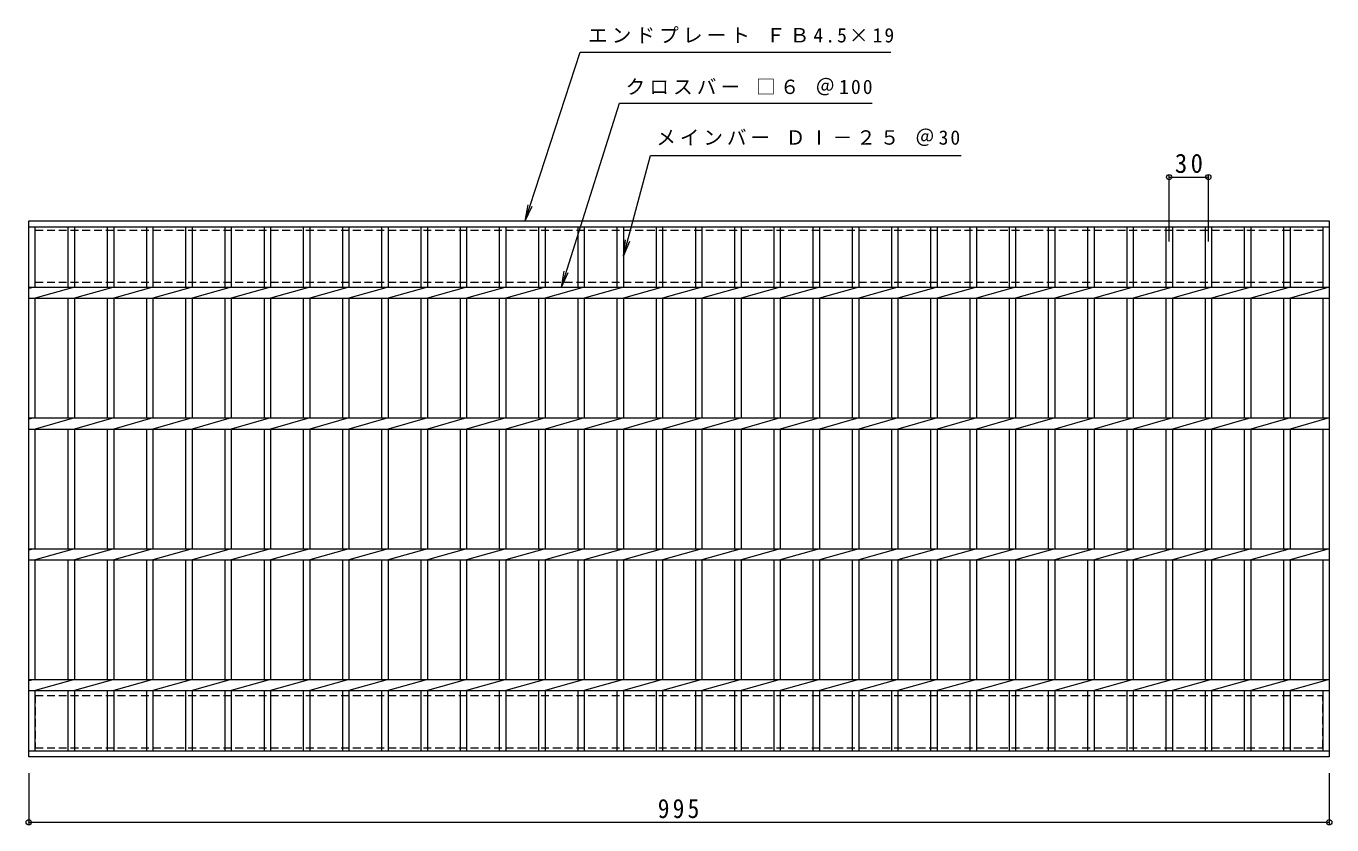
# Model space of a CAD drawing. Units: millimetres, scale not verified. Extents: x -750 to 809, y -686 to 593.
# Drawn here: x -750 to 249, y -18 to 593 of the extents above; entities that cross this region are included whole.
import ezdxf

# ---------------------------------------------------------------- set-up
doc = ezdxf.new("R2010")
doc.units = ezdxf.units.MM
doc.header["$LTSCALE"] = 5
doc.header["$PDMODE"] = 32
doc.header["$PDSIZE"] = 4
doc.linetypes.add('DASHED1', pattern=[1.8, 1.2, -0.6])
for name, color, linetype, lineweight in [('B-1', 2, 'Continuous', 9), ('B-2', 3, 'Continuous', 9), ('B-4', 7, 'Continuous', 9)]:
    doc.layers.add(name, color=color, linetype=linetype, lineweight=lineweight)
doc.styles.add('ＭＳ ゴシック', font='')
doc.styles.get('ＭＳ ゴシック').set_extended_font_data('MS Gothic')

msp = doc.modelspace()

# ---------------------------------------------------------------- linework, layer by layer
at = {"layer": 'B-1', "linetype": 'DASHED1'}
for p, q in [((-742.866, 397.374), (-742.866, 437.374)), ((-742.866, 397.374), (242.133, 397.374)), ((-742.866, 81.375), (-742.866, 41.375)), ((-742.866, 81.375), (242.133, 81.375))]:
    msp.add_line(p, q, dxfattribs=at)
for points in [[(-742.866, 437.374), (242.133, 437.374), (242.133, 397.374)], [(-742.866, 41.375), (242.133, 41.375), (242.133, 81.375)]]:
    msp.add_lwpolyline(points, dxfattribs=at)
at = {"layer": 'B-2'}
for p, q in [((-747.866, 444.374), (247.133, 444.374)), ((-747.866, 34.375), (-747.866, 444.374)), ((-747.866, 439.875), (247.133, 439.875)), ((-742.866, 393.614), (-742.866, 439.875)), ((-717.866, 439.875), (-717.866, 393.614)), ((-712.866, 439.875), (-712.866, 393.614)), ((-687.866, 439.875), (-687.866, 393.614)), ((-682.866, 439.875), (-682.866, 393.614)), ((-657.867, 439.875), (-657.867, 393.614)), ((-652.866, 439.875), (-652.866, 393.614)), ((-627.866, 439.875), (-627.866, 393.614)), ((-622.867, 439.875), (-622.867, 393.614)), ((-597.866, 439.875), (-597.866, 393.614)), ((-592.866, 439.875), (-592.866, 393.614)), ((-567.865, 439.875), (-567.865, 393.614)), ((-562.866, 439.875), (-562.866, 393.614)), ((-537.866, 439.875), (-537.866, 393.614)), ((-532.867, 439.875), (-532.867, 393.614)), ((-507.866, 439.875), (-507.866, 393.614)), ((-502.867, 439.875), (-502.867, 393.614)), ((-477.866, 439.875), (-477.866, 393.614)), ((-472.866, 439.875), (-472.866, 393.614)), ((-447.866, 439.875), (-447.866, 393.614)), ((-442.866, 439.875), (-442.866, 393.614)), ((-417.866, 439.875), (-417.866, 393.614)), ((-412.866, 439.875), (-412.866, 393.614)), ((-387.866, 439.875), (-387.866, 393.614)), ((-382.867, 439.875), (-382.867, 393.614)), ((-357.866, 439.875), (-357.866, 393.614)), ((-352.866, 439.875), (-352.866, 393.614)), ((-327.866, 439.875), (-327.866, 393.614)), ((-322.866, 439.875), (-322.866, 393.614)), ((-297.866, 439.875), (-297.866, 393.614)), ((-292.866, 439.875), (-292.866, 393.614)), ((-267.865, 439.875), (-267.865, 393.614)), ((-262.866, 439.875), (-262.866, 393.614)), ((-237.865, 439.875), (-237.865, 393.614)), ((-232.865, 439.875), (-232.865, 393.614)), ((-207.865, 439.875), (-207.865, 393.614)), ((-202.865, 439.875), (-202.865, 393.614)), ((-177.865, 439.875), (-177.865, 393.614)), ((-172.865, 439.875), (-172.865, 393.614)), ((-147.865, 439.875), (-147.865, 393.614)), ((-142.865, 439.875), (-142.865, 393.614)), ((-117.864, 439.875), (-117.864, 393.614)), ((-112.865, 439.875), (-112.865, 393.614)), ((-87.864, 439.875), (-87.864, 393.614)), ((-82.864, 439.875), (-82.864, 393.614)), ((-57.864, 439.875), (-57.864, 393.614)), ((-52.864, 439.875), (-52.864, 393.614)), ((-27.864, 439.875), (-27.864, 393.614)), ((-22.864, 439.875), (-22.864, 393.614)), ((2.137, 439.875), (2.137, 393.614)), ((7.136, 439.875), (7.136, 393.614)), ((32.137, 439.875), (32.137, 393.614)), ((37.137, 439.875), (37.137, 393.614)), ((62.137, 439.875), (62.137, 393.614)), ((67.137, 439.875), (67.137, 393.614)), ((92.137, 439.875), (92.137, 393.614)), ((97.137, 439.875), (97.137, 393.614)), ((122.137, 439.875), (122.137, 393.614)), ((127.137, 439.875), (127.137, 393.614)), ((152.138, 439.875), (152.138, 393.614)), ((157.137, 439.875), (157.137, 393.614)), ((182.138, 439.875), (182.138, 393.614)), ((187.138, 439.875), (187.138, 393.614)), ((212.134, 439.875), (212.134, 393.614)), ((217.133, 439.875), (217.133, 393.614)), ((242.134, 439.875), (242.134, 393.614)), ((247.133, 444.374), (247.133, 34.375)), ((-747.866, 393.614), (247.133, 393.614)), ((-742.866, 393.614), (-747.866, 392.614)), ((-712.866, 393.614), (-742.866, 385.135)), ((-682.866, 393.614), (-712.866, 385.135)), ((-652.866, 393.614), (-682.866, 385.135)), ((-622.867, 393.614), (-652.866, 385.135)), ((-592.866, 393.614), (-622.867, 385.135)), ((-562.866, 393.614), (-592.866, 385.135)), ((-532.866, 393.614), (-562.866, 385.135)), ((-502.866, 393.614), (-532.867, 385.135)), ((-472.866, 393.614), (-502.867, 385.135)), ((-442.866, 393.614), (-472.866, 385.135)), ((-412.866, 393.614), (-442.866, 385.135)), ((-382.867, 393.614), (-412.866, 385.135)), ((-352.866, 393.614), (-382.867, 385.135)), ((-322.866, 393.614), (-352.866, 385.135)), ((-292.866, 393.614), (-322.866, 385.135)), ((-262.866, 393.614), (-292.866, 385.135)), ((-232.865, 393.614), (-262.866, 385.135)), ((-202.865, 393.614), (-232.865, 385.135)), ((-172.865, 393.614), (-202.865, 385.135)), ((-142.865, 393.614), (-172.865, 385.135)), ((-112.865, 393.614), (-142.865, 385.135)), ((-82.864, 393.614), (-112.865, 385.135)), ((-52.864, 393.614), (-82.864, 385.135)), ((-22.864, 393.614), (-52.864, 385.135)), ((7.136, 393.614), (-22.864, 385.135)), ((37.137, 393.614), (7.136, 385.135)), ((67.137, 393.614), (37.137, 385.135)), ((97.137, 393.614), (67.137, 385.135)), ((127.137, 393.614), (97.137, 385.135)), ((157.137, 393.614), (127.137, 385.135)), ((187.138, 393.614), (157.137, 385.135)), ((217.134, 393.614), (187.134, 385.135)), ((247.134, 393.614), (217.133, 385.135)), ((-747.866, 385.135), (247.133, 385.135)), ((-742.866, 293.614), (-742.866, 385.135)), ((-717.866, 385.135), (-717.866, 293.614)), ((-712.866, 385.135), (-712.866, 293.614)), ((-687.866, 385.135), (-687.866, 293.614)), ((-682.866, 385.135), (-682.866, 293.614)), ((-657.867, 385.135), (-657.867, 293.614)), ((-652.866, 385.135), (-652.866, 293.614)), ((-627.866, 385.135), (-627.866, 293.614)), ((-622.867, 385.135), (-622.867, 293.614)), ((-597.866, 385.135), (-597.866, 293.614)), ((-592.866, 385.135), (-592.866, 293.614)), ((-567.865, 385.135), (-567.865, 293.614)), ((-562.866, 385.135), (-562.866, 293.614)), ((-537.866, 385.135), (-537.866, 293.614)), ((-532.867, 385.135), (-532.867, 293.614)), ((-507.866, 385.135), (-507.866, 293.614)), ((-502.867, 385.135), (-502.867, 293.614)), ((-477.866, 385.135), (-477.866, 293.614)), ((-472.866, 385.135), (-472.866, 293.614)), ((-447.866, 385.135), (-447.866, 293.614)), ((-442.866, 385.135), (-442.866, 293.614)), ((-417.866, 385.135), (-417.866, 293.614)), ((-412.866, 385.135), (-412.866, 293.614)), ((-387.866, 385.135), (-387.866, 293.614)), ((-382.867, 385.135), (-382.867, 293.614)), ((-357.866, 385.135), (-357.866, 293.614)), ((-352.866, 385.135), (-352.866, 293.614)), ((-327.866, 385.135), (-327.866, 293.614)), ((-322.866, 385.135), (-322.866, 293.614)), ((-297.866, 385.135), (-297.866, 293.614)), ((-292.866, 385.135), (-292.866, 293.614)), ((-267.865, 385.135), (-267.865, 293.614)), ((-262.866, 385.135), (-262.866, 293.614)), ((-237.865, 385.135), (-237.865, 293.614)), ((-232.865, 385.135), (-232.865, 293.614)), ((-207.865, 385.135), (-207.865, 293.614)), ((-202.865, 385.135), (-202.865, 293.614)), ((-177.865, 385.135), (-177.865, 293.614)), ((-172.865, 385.135), (-172.865, 293.614)), ((-147.865, 385.135), (-147.865, 293.614)), ((-142.865, 385.135), (-142.865, 293.614)), ((-117.864, 385.135), (-117.864, 293.614)), ((-112.865, 385.135), (-112.865, 293.614)), ((-87.864, 385.135), (-87.864, 293.614)), ((-82.864, 385.135), (-82.864, 293.614)), ((-57.864, 385.135), (-57.864, 293.614)), ((-52.864, 385.135), (-52.864, 293.614)), ((-27.864, 385.135), (-27.864, 293.614)), ((-22.864, 385.135), (-22.864, 293.614)), ((2.137, 385.135), (2.137, 293.614)), ((7.136, 385.135), (7.136, 293.614)), ((32.137, 385.135), (32.137, 293.614)), ((37.137, 385.135), (37.137, 293.614)), ((62.137, 385.135), (62.137, 293.614)), ((67.137, 385.135), (67.137, 293.614)), ((92.137, 385.135), (92.137, 293.614)), ((97.137, 385.135), (97.137, 293.614)), ((122.137, 385.135), (122.137, 293.614)), ((127.137, 385.135), (127.137, 293.614)), ((152.138, 385.135), (152.138, 293.614)), ((157.137, 385.135), (157.137, 293.614)), ((182.138, 385.135), (182.138, 293.614)), ((187.138, 385.135), (187.138, 293.614)), ((212.134, 385.135), (212.134, 293.614)), ((217.133, 385.135), (217.133, 293.614)), ((242.134, 385.135), (242.134, 293.614)), ((-747.866, 293.614), (247.133, 293.614)), ((-742.866, 293.614), (-747.866, 292.614)), ((-712.866, 293.614), (-742.866, 285.135)), ((-682.866, 293.614), (-712.866, 285.135)), ((-652.866, 293.614), (-682.866, 285.135)), ((-622.867, 293.614), (-652.866, 285.135)), ((-592.866, 293.614), (-622.867, 285.135)), ((-562.866, 293.614), (-592.866, 285.135)), ((-532.866, 293.614), (-562.866, 285.135)), ((-502.866, 293.614), (-532.867, 285.135)), ((-472.866, 293.614), (-502.867, 285.135)), ((-442.866, 293.614), (-472.866, 285.135)), ((-412.866, 293.614), (-442.866, 285.135)), ((-382.867, 293.614), (-412.866, 285.135)), ((-352.866, 293.614), (-382.867, 285.135)), ((-322.866, 293.614), (-352.866, 285.135)), ((-292.866, 293.614), (-322.866, 285.135)), ((-262.866, 293.614), (-292.866, 285.135)), ((-232.865, 293.614), (-262.866, 285.135)), ((-202.865, 293.614), (-232.865, 285.135)), ((-172.865, 293.614), (-202.865, 285.135)), ((-142.865, 293.614), (-172.865, 285.135)), ((-112.865, 293.614), (-142.865, 285.135)), ((-82.864, 293.614), (-112.865, 285.135)), ((-52.864, 293.614), (-82.864, 285.135)), ((-22.864, 293.614), (-52.864, 285.135)), ((7.136, 293.614), (-22.864, 285.135)), ((37.137, 293.614), (7.136, 285.135)), ((67.137, 293.614), (37.137, 285.135)), ((97.137, 293.614), (67.137, 285.135)), ((127.137, 293.614), (97.137, 285.135)), ((157.137, 293.614), (127.137, 285.135)), ((187.138, 293.614), (157.137, 285.135)), ((217.134, 293.614), (187.134, 285.135)), ((247.134, 293.614), (217.133, 285.135)), ((-747.866, 285.135), (247.133, 285.135)), ((-742.866, 193.614), (-742.866, 285.135)), ((-717.866, 285.135), (-717.866, 193.614)), ((-712.866, 285.135), (-712.866, 193.614)), ((-687.866, 285.135), (-687.866, 193.614)), ((-682.866, 285.135), (-682.866, 193.614)), ((-657.867, 285.135), (-657.867, 193.614)), ((-652.866, 285.135), (-652.866, 193.614)), ((-627.866, 285.135), (-627.866, 193.614)), ((-622.867, 285.135), (-622.867, 193.614)), ((-597.866, 285.135), (-597.866, 193.614)), ((-592.866, 285.135), (-592.866, 193.614)), ((-567.865, 285.135), (-567.865, 193.614)), ((-562.866, 285.135), (-562.866, 193.614)), ((-537.866, 285.135), (-537.866, 193.614)), ((-532.867, 285.135), (-532.867, 193.614)), ((-507.866, 285.135), (-507.866, 193.614)), ((-502.867, 285.135), (-502.867, 193.614)), ((-477.866, 285.135), (-477.866, 193.614)), ((-472.866, 285.135), (-472.866, 193.614)), ((-447.866, 285.135), (-447.866, 193.614)), ((-442.866, 285.135), (-442.866, 193.614)), ((-417.866, 285.135), (-417.866, 193.614)), ((-412.866, 285.135), (-412.866, 193.614)), ((-387.866, 285.135), (-387.866, 193.614)), ((-382.867, 285.135), (-382.867, 193.614)), ((-357.866, 285.135), (-357.866, 193.614)), ((-352.866, 285.135), (-352.866, 193.614)), ((-327.866, 285.135), (-327.866, 193.614)), ((-322.866, 285.135), (-322.866, 193.614)), ((-297.866, 285.135), (-297.866, 193.614)), ((-292.866, 285.135), (-292.866, 193.614)), ((-267.865, 285.135), (-267.865, 193.614)), ((-262.866, 285.135), (-262.866, 193.614)), ((-237.865, 285.135), (-237.865, 193.614)), ((-232.865, 285.135), (-232.865, 193.614)), ((-207.865, 285.135), (-207.865, 193.614)), ((-202.865, 285.135), (-202.865, 193.614)), ((-177.865, 285.135), (-177.865, 193.614)), ((-172.865, 285.135), (-172.865, 193.614)), ((-147.865, 285.135), (-147.865, 193.614)), ((-142.865, 285.135), (-142.865, 193.614)), ((-117.864, 285.135), (-117.864, 193.614)), ((-112.865, 285.135), (-112.865, 193.614)), ((-87.864, 285.135), (-87.864, 193.614)), ((-82.864, 285.135), (-82.864, 193.614)), ((-57.864, 285.135), (-57.864, 193.614)), ((-52.864, 285.135), (-52.864, 193.614)), ((-27.864, 285.135), (-27.864, 193.614)), ((-22.864, 285.135), (-22.864, 193.614)), ((2.137, 285.135), (2.137, 193.614)), ((7.136, 285.135), (7.136, 193.614)), ((32.137, 285.135), (32.137, 193.614)), ((37.137, 285.135), (37.137, 193.614)), ((62.137, 285.135), (62.137, 193.614)), ((67.137, 285.135), (67.137, 193.614)), ((92.137, 285.135), (92.137, 193.614)), ((97.137, 285.135), (97.137, 193.614)), ((122.137, 285.135), (122.137, 193.614)), ((127.137, 285.135), (127.137, 193.614)), ((152.138, 285.135), (152.138, 193.614)), ((157.137, 285.135), (157.137, 193.614)), ((182.138, 285.135), (182.138, 193.614)), ((187.138, 285.135), (187.138, 193.614)), ((212.134, 285.135), (212.134, 193.614)), ((217.133, 285.135), (217.133, 193.614)), ((242.134, 285.135), (242.134, 193.614)), ((-747.866, 193.614), (247.133, 193.614)), ((-742.866, 193.614), (-747.866, 192.614)), ((-712.866, 193.614), (-742.866, 185.135)), ((-682.866, 193.614), (-712.866, 185.135)), ((-652.866, 193.614), (-682.866, 185.135)), ((-622.867, 193.614), (-652.866, 185.135)), ((-592.866, 193.614), (-622.867, 185.135)), ((-562.866, 193.614), (-592.866, 185.135)), ((-532.866, 193.614), (-562.866, 185.135)), ((-502.866, 193.614), (-532.867, 185.135)), ((-472.866, 193.614), (-502.867, 185.135)), ((-442.866, 193.614), (-472.866, 185.135)), ((-412.866, 193.614), (-442.866, 185.135)), ((-382.867, 193.614), (-412.866, 185.135)), ((-352.866, 193.614), (-382.867, 185.135)), ((-322.866, 193.614), (-352.866, 185.135)), ((-292.866, 193.614), (-322.866, 185.135)), ((-262.866, 193.614), (-292.866, 185.135)), ((-232.865, 193.614), (-262.866, 185.135)), ((-202.865, 193.614), (-232.865, 185.135)), ((-172.865, 193.614), (-202.865, 185.135)), ((-142.865, 193.614), (-172.865, 185.135)), ((-112.865, 193.614), (-142.865, 185.135)), ((-82.864, 193.614), (-112.865, 185.135)), ((-52.864, 193.614), (-82.864, 185.135)), ((-22.864, 193.614), (-52.864, 185.135)), ((7.136, 193.614), (-22.864, 185.135)), ((37.137, 193.614), (7.136, 185.135)), ((67.137, 193.614), (37.137, 185.135)), ((97.137, 193.614), (67.137, 185.135)), ((127.137, 193.614), (97.137, 185.135)), ((157.137, 193.614), (127.137, 185.135)), ((187.138, 193.614), (157.137, 185.135)), ((217.134, 193.614), (187.134, 185.135)), ((247.134, 193.614), (217.133, 185.135)), ((-747.866, 185.134), (247.133, 185.134)), ((-742.866, 93.614), (-742.866, 185.134)), ((-717.866, 185.134), (-717.866, 93.614)), ((-712.866, 185.134), (-712.866, 93.614)), ((-687.866, 185.134), (-687.866, 93.614)), ((-682.866, 185.134), (-682.866, 93.614)), ((-657.867, 185.134), (-657.867, 93.614)), ((-652.866, 185.134), (-652.866, 93.614)), ((-627.866, 185.134), (-627.866, 93.614)), ((-622.867, 185.134), (-622.867, 93.614)), ((-597.866, 185.134), (-597.866, 93.614)), ((-592.866, 185.134), (-592.866, 93.614)), ((-567.865, 185.134), (-567.865, 93.614)), ((-562.866, 185.134), (-562.866, 93.614)), ((-537.866, 185.134), (-537.866, 93.614)), ((-532.867, 185.134), (-532.867, 93.614)), ((-507.866, 185.134), (-507.866, 93.614)), ((-502.867, 185.134), (-502.867, 93.614)), ((-477.866, 185.134), (-477.866, 93.614)), ((-472.866, 185.134), (-472.866, 93.614)), ((-447.866, 185.134), (-447.866, 93.614)), ((-442.866, 185.134), (-442.866, 93.614)), ((-417.866, 185.134), (-417.866, 93.614)), ((-412.866, 185.134), (-412.866, 93.614)), ((-387.866, 185.134), (-387.866, 93.614)), ((-382.867, 185.134), (-382.867, 93.614)), ((-357.866, 185.134), (-357.866, 93.614)), ((-352.866, 185.134), (-352.866, 93.614)), ((-327.866, 185.134), (-327.866, 93.614)), ((-322.866, 185.134), (-322.866, 93.614)), ((-297.866, 185.134), (-297.866, 93.614)), ((-292.866, 185.134), (-292.866, 93.614)), ((-267.865, 185.134), (-267.865, 93.614)), ((-262.866, 185.134), (-262.866, 93.614)), ((-237.865, 185.134), (-237.865, 93.614)), ((-232.865, 185.134), (-232.865, 93.614)), ((-207.865, 185.134), (-207.865, 93.614)), ((-202.865, 185.134), (-202.865, 93.614)), ((-177.865, 185.134), (-177.865, 93.614)), ((-172.865, 185.134), (-172.865, 93.614)), ((-147.865, 185.134), (-147.865, 93.614)), ((-142.865, 185.134), (-142.865, 93.614)), ((-117.864, 185.134), (-117.864, 93.614)), ((-112.865, 185.134), (-112.865, 93.614)), ((-87.864, 185.134), (-87.864, 93.614)), ((-82.864, 185.134), (-82.864, 93.614)), ((-57.864, 185.134), (-57.864, 93.614)), ((-52.864, 185.134), (-52.864, 93.614)), ((-27.864, 185.134), (-27.864, 93.614)), ((-22.864, 185.134), (-22.864, 93.614)), ((2.137, 185.134), (2.137, 93.614)), ((7.136, 185.134), (7.136, 93.614)), ((32.137, 185.134), (32.137, 93.614)), ((37.137, 185.134), (37.137, 93.614)), ((62.137, 185.134), (62.137, 93.614)), ((67.137, 185.134), (67.137, 93.614)), ((92.137, 185.134), (92.137, 93.614)), ((97.137, 185.134), (97.137, 93.614)), ((122.137, 185.134), (122.137, 93.614)), ((127.137, 185.134), (127.137, 93.614)), ((152.138, 185.134), (152.138, 93.614)), ((157.137, 185.134), (157.137, 93.614)), ((182.138, 185.134), (182.138, 93.614)), ((187.138, 185.134), (187.138, 93.614)), ((212.134, 185.134), (212.134, 93.614)), ((217.133, 185.134), (217.133, 93.614)), ((242.134, 185.134), (242.134, 93.614)), ((-747.866, 93.614), (247.133, 93.614)), ((-742.866, 93.614), (-747.866, 92.614)), ((-712.866, 93.614), (-742.866, 85.134)), ((-682.866, 93.614), (-712.866, 85.134)), ((-652.866, 93.614), (-682.866, 85.134)), ((-622.867, 93.614), (-652.866, 85.134)), ((-592.866, 93.614), (-622.867, 85.134)), ((-562.866, 93.614), (-592.866, 85.134)), ((-532.866, 93.614), (-562.866, 85.134)), ((-502.866, 93.614), (-532.867, 85.134)), ((-472.866, 93.614), (-502.867, 85.134)), ((-442.866, 93.614), (-472.866, 85.134)), ((-412.866, 93.614), (-442.866, 85.134)), ((-382.867, 93.614), (-412.866, 85.134)), ((-352.866, 93.614), (-382.867, 85.134)), ((-322.866, 93.614), (-352.866, 85.134)), ((-292.866, 93.614), (-322.866, 85.134)), ((-262.866, 93.614), (-292.866, 85.134)), ((-232.865, 93.614), (-262.866, 85.134)), ((-202.865, 93.614), (-232.865, 85.134)), ((-172.865, 93.614), (-202.865, 85.134)), ((-142.865, 93.614), (-172.865, 85.134)), ((-112.865, 93.614), (-142.865, 85.134)), ((-82.864, 93.614), (-112.865, 85.134)), ((-52.864, 93.614), (-82.864, 85.134)), ((-22.864, 93.614), (-52.864, 85.134)), ((7.136, 93.614), (-22.864, 85.134)), ((37.137, 93.614), (7.136, 85.134)), ((67.137, 93.614), (37.137, 85.134)), ((97.137, 93.614), (67.137, 85.134)), ((127.137, 93.614), (97.137, 85.134)), ((157.137, 93.614), (127.137, 85.134)), ((187.138, 93.614), (157.137, 85.134)), ((217.134, 93.614), (187.134, 85.134)), ((247.134, 93.614), (217.133, 85.134)), ((-747.866, 85.134), (247.133, 85.134)), ((-742.866, 38.874), (-742.866, 85.134)), ((-717.866, 85.134), (-717.866, 38.874)), ((-712.866, 85.134), (-712.866, 38.874)), ((-687.866, 85.134), (-687.866, 38.874)), ((-682.866, 85.134), (-682.866, 38.874)), ((-657.867, 85.134), (-657.867, 38.874)), ((-652.866, 85.134), (-652.866, 38.874)), ((-627.866, 85.134), (-627.866, 38.874)), ((-622.867, 85.134), (-622.867, 38.874)), ((-597.866, 85.134), (-597.866, 38.874)), ((-592.866, 85.134), (-592.866, 38.874)), ((-567.865, 85.134), (-567.865, 38.874)), ((-562.866, 85.134), (-562.866, 38.874)), ((-537.866, 85.134), (-537.866, 38.874)), ((-532.867, 85.134), (-532.867, 38.874)), ((-507.866, 85.134), (-507.866, 38.874)), ((-502.867, 85.134), (-502.867, 38.874)), ((-477.866, 85.134), (-477.866, 38.874)), ((-472.866, 85.134), (-472.866, 38.874)), ((-447.866, 85.134), (-447.866, 38.874)), ((-442.866, 85.134), (-442.866, 38.874)), ((-417.866, 85.134), (-417.866, 38.874)), ((-412.866, 85.134), (-412.866, 38.874)), ((-387.866, 85.134), (-387.866, 38.874)), ((-382.867, 85.134), (-382.867, 38.874)), ((-357.866, 85.134), (-357.866, 38.874)), ((-352.866, 85.134), (-352.866, 38.874)), ((-327.866, 85.134), (-327.866, 38.874)), ((-322.866, 85.134), (-322.866, 38.874)), ((-297.866, 85.134), (-297.866, 38.874)), ((-292.866, 85.134), (-292.866, 38.874)), ((-267.865, 85.134), (-267.865, 38.874)), ((-262.866, 85.134), (-262.866, 38.874)), ((-237.865, 85.134), (-237.865, 38.874)), ((-232.865, 85.134), (-232.865, 38.874)), ((-207.865, 85.134), (-207.865, 38.874)), ((-202.865, 85.134), (-202.865, 38.874)), ((-177.865, 85.134), (-177.865, 38.874)), ((-172.865, 85.134), (-172.865, 38.874)), ((-147.865, 85.134), (-147.865, 38.874)), ((-142.865, 85.134), (-142.865, 38.874)), ((-117.864, 85.134), (-117.864, 38.874)), ((-112.865, 85.134), (-112.865, 38.874)), ((-87.864, 85.134), (-87.864, 38.874)), ((-82.864, 85.134), (-82.864, 38.874)), ((-57.864, 85.134), (-57.864, 38.874)), ((-52.864, 85.134), (-52.864, 38.874)), ((-27.864, 85.134), (-27.864, 38.874)), ((-22.864, 85.134), (-22.864, 38.874)), ((2.137, 85.134), (2.137, 38.874)), ((7.136, 85.134), (7.136, 38.874)), ((32.137, 85.134), (32.137, 38.874)), ((37.137, 85.134), (37.137, 38.874)), ((62.137, 85.134), (62.137, 38.874)), ((67.137, 85.134), (67.137, 38.874)), ((92.137, 85.134), (92.137, 38.874)), ((97.137, 85.134), (97.137, 38.874)), ((122.137, 85.134), (122.137, 38.874)), ((127.137, 85.134), (127.137, 38.874)), ((152.138, 85.134), (152.138, 38.874)), ((157.137, 85.134), (157.137, 38.874)), ((182.138, 85.134), (182.138, 38.874)), ((187.138, 85.134), (187.138, 38.874)), ((212.134, 85.134), (212.134, 38.874)), ((217.133, 85.134), (217.133, 38.874)), ((242.134, 85.134), (242.134, 38.874)), ((247.133, 38.874), (-747.866, 38.874)), ((247.133, 34.375), (-747.866, 34.375))]:
    msp.add_line(p, q, dxfattribs=at)
at = {"layer": 'B-4'}
for p, q in [((-340.366, 393.614), (-295.95, 534.374)), ((-295.95, 534.374), (-102.604, 534.374)), ((-292.866, 417.375), (-272.234, 494.374)), ((-272.234, 494.374), (-34.516, 494.374)), ((124.629, 428.647), (124.629, 479.347)), ((124.629, 477.847), (154.629, 477.847)), ((154.629, 428.647), (154.629, 479.347)), ((-368.167, 444.374), (-365.879, 456.663)), ((-368.167, 444.374), (-362.776, 455.652)), ((-292.866, 417.375), (-291.234, 429.768)), ((-292.866, 417.375), (-288.082, 428.923)), ((-340.366, 393.614), (-338.192, 405.924)), ((-340.366, 393.614), (-335.08, 404.942)), ((-747.866, 21.875), (-747.866, -17.125)), ((247.133, 21.875), (247.133, -17.125)), ((-747.866, -15.625), (247.133, -15.625))]:
    msp.add_line(p, q, dxfattribs=at)
msp.add_lwpolyline([(-368.167, 444.374), (-326.093, 573.502), (-88.32, 573.502)], dxfattribs=at)
for p in [(124.629, 477.847), (154.629, 477.847), (-747.866, -15.625), (247.133, -15.625)]:
    msp.add_point(p, dxfattribs=at)

# ---------------------------------------------------------------- texts
at = {"layer": 'B-4', "char_height": 11, "attachment_point": 7, "style": 'ＭＳ ゴシック'}
for s, insert in [('\\T1.21;エンドプレート\\~ＦＢ4.5×19', (-319.975, 580.216)), ('\\T1.21;クロスバー\\~□６\\~＠100', (-291.215, 540.364)), ('\\T1.2;メインバー\\~ＤⅠ－２５\\~＠30', (-267.737, 501.61))]:
    msp.add_mtext(s, dxfattribs=dict(at, insert=insert))
at = {"layer": 'B-4', "color": 2, "char_height": 14.66, "attachment_point": 7, "style": 'ＭＳ ゴシック'}
for s, insert in [('\\T1.27;\\W0.95;30', (129.004, 480.847)), ('\\T1.27;\\W0.9;995', (-266.616, -12.625))]:
    msp.add_mtext(s, dxfattribs=dict(at, insert=insert))

doc.saveas('drawing.dxf')
